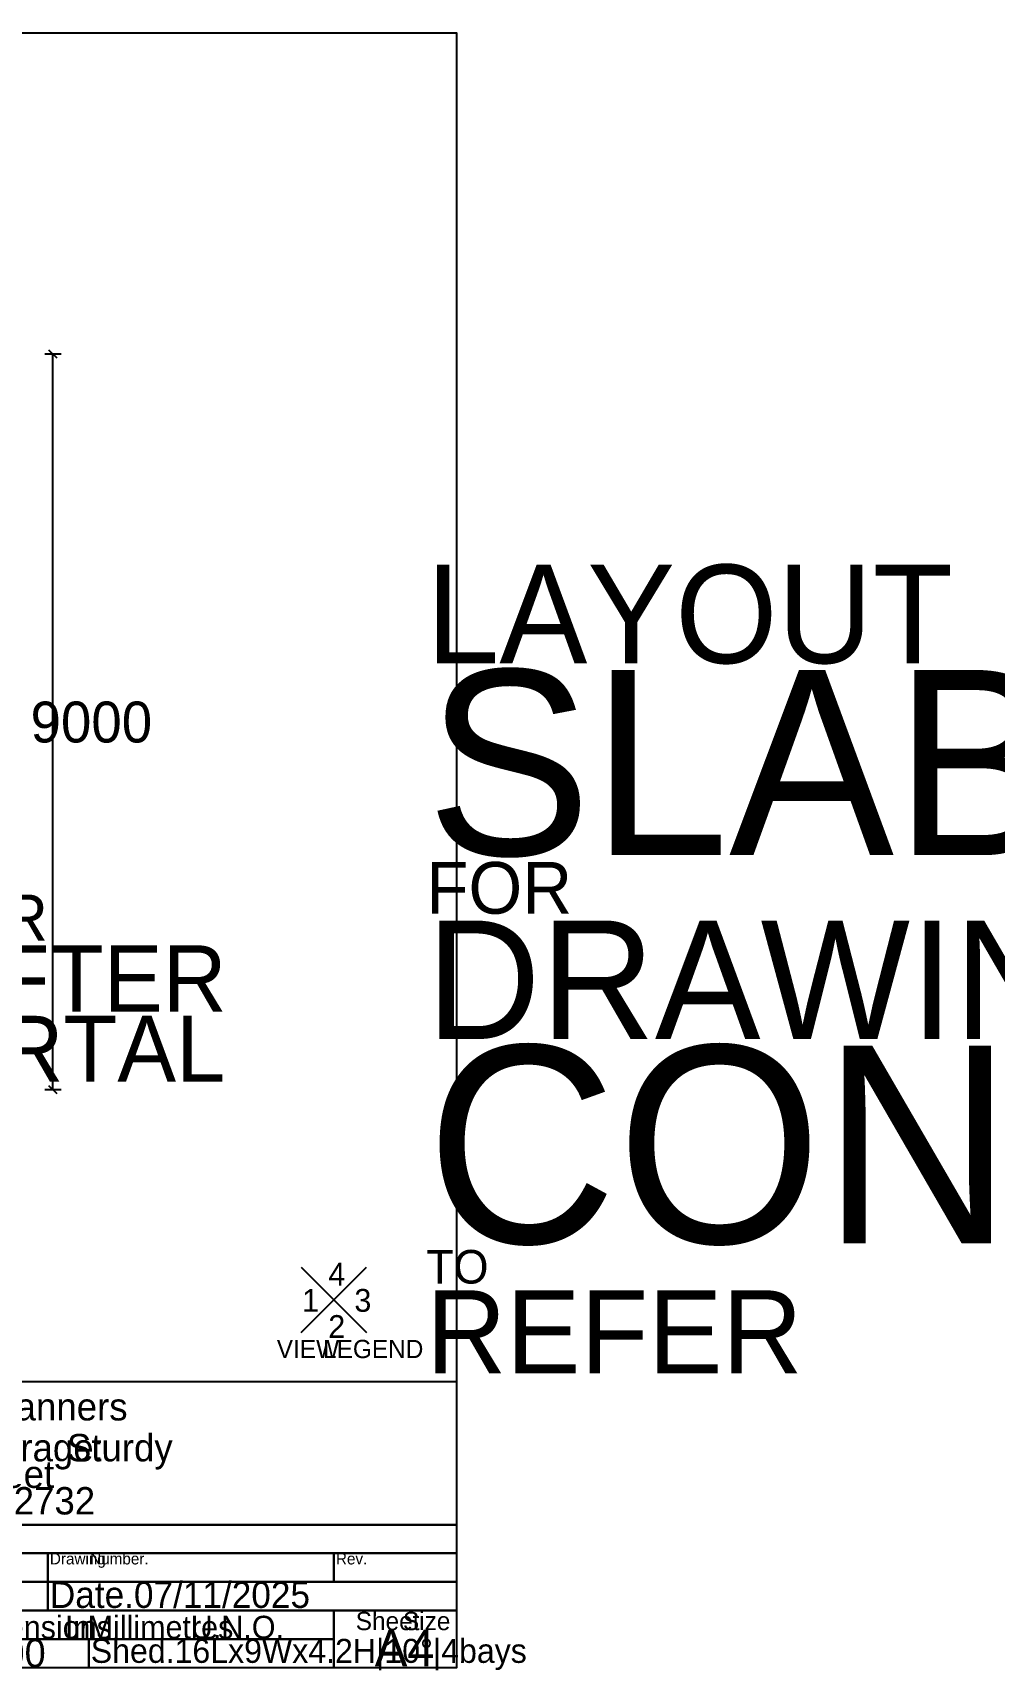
# Model space of a CAD drawing. Header units: metres. Extents: x 14 to 1547, y 15 to 583.
# Drawn here: x 681 to 1014, y 15 to 583 of the extents above; entities that cross this region are included whole.
import ezdxf

# ---------------------------------------------------------------- set-up
doc = ezdxf.new("R2010")
doc.units = ezdxf.units.M
doc.layers.add('GEOMETRY', color=7, linetype='Continuous')
doc.layers.add('TEXT', color=3, linetype='Continuous')

msp = doc.modelspace()

# ---------------------------------------------------------------- linework, layer by layer
at = {"layer": 'GEOMETRY'}
for p, q in [((690.58, 471.81), (684.92, 471.81)), ((689.17, 470.39), (686.33, 473.23)), ((687.75, 216.7), (687.75, 471.81)), ((690.58, 216.7), (684.92, 216.7)), ((689.17, 215.28), (686.33, 218.12)), ((773.85, 155.22), (796.53, 132.55)), ((773.85, 132.55), (796.53, 155.22))]:
    msp.add_line(p, q, dxfattribs=at)
for points in [[(14.18, 583.25), (827.71, 583.25), (827.71, 16.33), (14.18, 16.33)], [(402.52, 115.54), (827.71, 115.54), (827.71, 16.33), (402.52, 16.33)], [(615.11, 115.54), (827.71, 115.54), (827.71, 16.33), (615.11, 16.33)], [(615.11, 115.54), (827.71, 115.54), (827.71, 65.93), (615.11, 65.93)], [(615.11, 65.93), (827.71, 65.93), (827.71, 56.01), (615.11, 56.01)], [(615.11, 56.01), (685.98, 56.01), (685.98, 46.09), (615.11, 46.09)], [(685.98, 56.01), (785.19, 56.01), (785.19, 46.09), (685.98, 46.09)], [(785.19, 56.01), (827.71, 56.01), (827.71, 46.09), (785.19, 46.09)], [(615.11, 46.09), (685.98, 46.09), (685.98, 36.17), (615.11, 36.17)], [(685.98, 46.09), (827.71, 46.09), (827.71, 36.17), (685.98, 36.17)], [(615.11, 36.17), (785.19, 36.17), (785.19, 26.25), (615.11, 26.25)], [(785.19, 36.17), (827.71, 36.17), (827.71, 16.33), (785.19, 16.33)], [(615.11, 26.25), (700.15, 26.25), (700.15, 16.33), (615.11, 16.33)], [(700.15, 26.25), (785.19, 26.25), (785.19, 16.33), (700.15, 16.33)]]:
    msp.add_lwpolyline(points, close=True, dxfattribs=at)

# ---------------------------------------------------------------- texts
at = {"layer": 'TEXT'}
for s, height, p in [('LAYOUT', 34.153, (817.19, 364.65)), ('SLAB/FOOTING', 64.2015, (817.19, 298.09)), ('9000', 14.178, (679.97, 337.16)), ('FOR', 17.935, (817.19, 277.79)), ('OVER', 16.046, (625.16, 268.39)), ('DRAWING', 41.07, (817.19, 234.36)), ('RAFTER', 22.961, (625.16, 243.85)), ('PORTAL', 22.858, (625.16, 219.53)), ('CONSTRUCTION', 68.4474, (817.19, 163.55)), ('TO', 11.648, (817.19, 149.54)), ('4', 7.91, (783.22, 148.83)), ('1', 7.91, (774.15, 139.76)), ('3', 7.91, (792.28, 139.76)), ('REFER', 28.798, (817.19, 118.38)), ('2', 7.91, (783.22, 130.69)), ('VIEW', 6.326, (765.37, 123.7)), ('LEGEND', 6.326, (781.42, 123.7)), ('Manners', 9.493, (664.23, 102.08)), ('Garage:', 9.493, (659.51, 87.9)), ('Sturdy', 9.493, (692.57, 87.9)), ('Street', 9.493, (654.3, 78.69)), ('2732', 9.493, (674.14, 69.48)), ('Drawing', 3.955, (686.68, 52.16)), ('Number.', 3.955, (700.65, 52.16)), ('Rev.', 3.955, (785.89, 52.16)), ('Date.07/11/2025', 9.123, (686.68, 37.07)), ('Dimensions', 7.91, (652.93, 26.44)), ('In', 7.91, (691.89, 26.44)), ('Millimetres', 7.9097, (699.76, 26.44)), ('U.N.O.', 7.91, (735.55, 26.44)), ('Sheet', 6.326, (792.75, 29.37)), ('Size', 6.326, (809.12, 29.37)), ('A4', 12.661, (799.36, 16.87)), ('Scale.1:100', 9.8261, (615.82, 16.52)), ('Shed.16Lx9Wx4.2H|10°|4bays', 8.3187, (700.85, 18.03))]:
    msp.add_text(s, height=height, dxfattribs=at).set_placement(p)

doc.saveas('drawing.dxf')
